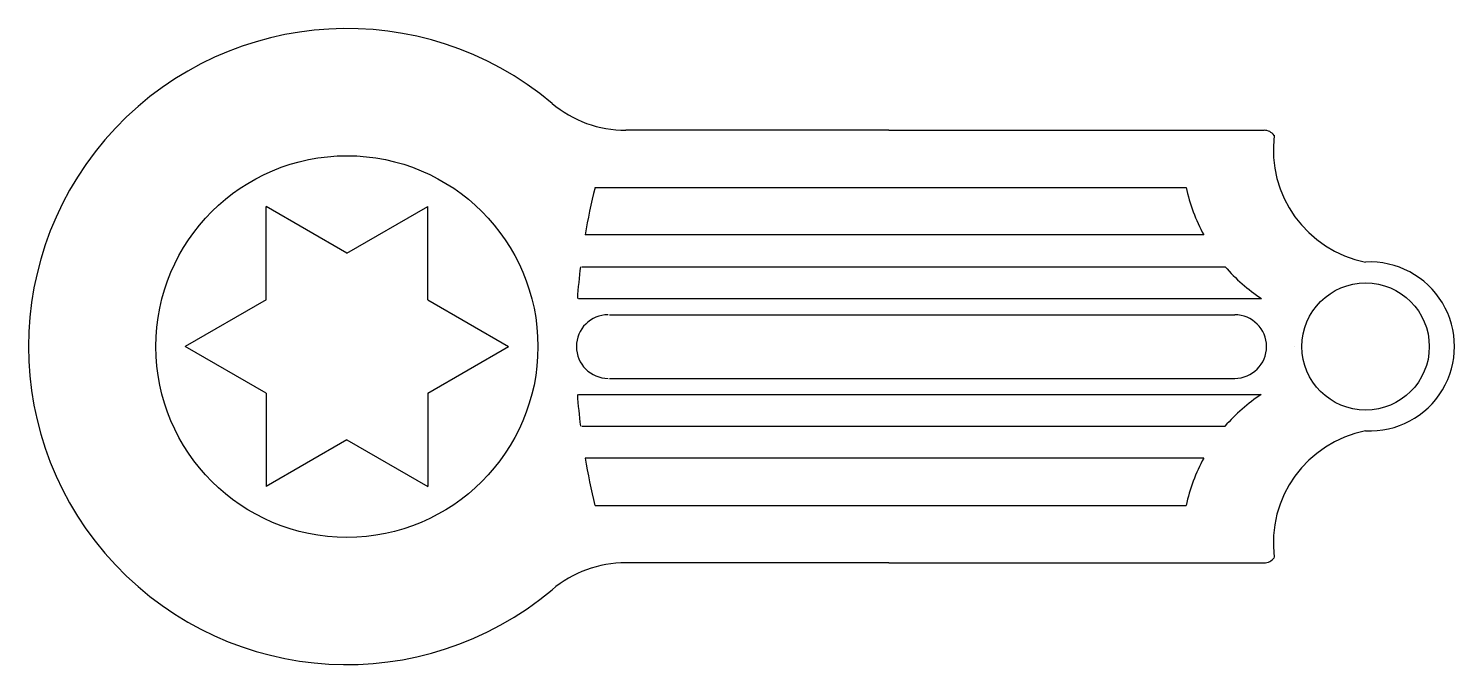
# Model space of a CAD drawing. Header units: inches. Extents: x -22 to 90, y -22 to 28.
import ezdxf

# ---------------------------------------------------------------- set-up
doc = ezdxf.new("R2010")
doc.units = ezdxf.units.IN
doc.header["$MEASUREMENT"] = 0

msp = doc.modelspace()

# ---------------------------------------------------------------- linework, layer by layer
for p, q in [((45.64, 19.72), (24.99, 19.72)), ((45.64, 19.72), (75.1, 19.72)), ((22.56, 15.22), (32.7, 15.22)), ((23.52, 15.22), (32.7, 15.22)), ((32.7, 15.22), (68.99, 15.22)), ((3.08, 10.06), (-3.27, 13.72)), ((-3.27, 6.39), (-3.27, 13.72)), ((3.08, 10.06), (9.43, 13.72)), ((9.43, 6.39), (9.43, 13.72)), ((70.37, 11.5), (21.78, 11.5)), ((21.52, 9), (72.04, 9)), ((-3.27, 6.39), (-9.62, 2.72)), ((9.43, 6.39), (15.78, 2.72)), ((21.27, 6.5, 2), (74.9, 6.5)), ((23.7, 5.22), (72.8, 5.22)), ((-3.27, -0.94), (-9.62, 2.72)), ((9.43, -0.94), (15.78, 2.72)), ((21.1, 2.72), (21.1, 2.72)), ((77.53, 2.72), (77.53, 2.72)), ((23.7, 0.22), (72.8, 0.22)), ((-3.27, -0.94), (-3.27, -8.27)), ((9.43, -0.94), (9.43, -8.27)), ((21.28, -1.05, 2), (74.89, -1.05)), ((21.52, -3.55, 4), (72.04, -3.55)), ((3.08, -4.61), (-3.27, -8.27)), ((3.08, -4.61), (9.43, -8.27)), ((70.37, -6.05), (21.78, -6.05, 4)), ((42.43, -6.05), (42.43, -6.05, 2)), ((22.57, -9.78), (32.7, -9.78)), ((32.7, -9.78), (68.99, -9.78)), ((45.64, -14.28), (24.99, -14.28)), ((45.64, -14.28), (75.1, -14.28))]:
    msp.add_line(p, q)
for centre, radius in [((3.08, 2.72), 15), ((83.08, 2.72), 5)]:
    msp.add_circle(centre, radius)
for centre, radius, start, end in [((3.08, 2.72), 25, 49.8808, 310.1192), ((24.99, 28.72), 9, 229.8808, 270), ((75.1, 18.72), 1, 36.783, 90), ((84.83, 18.19), 9, 172.7462, 258.7773), ((73.04, 2.73), 52, 166.0942, 170.2917), ((82.67, 18.19), 14, 192.2162, 208.5479), ((73.04, 2.73), 52, 173.0759, 175.8437), ((82.6, 18.19), 14, 221.0308, 236.6196), ((83.42, 2.73), 6.64, 267.0757, 92.9243), ((83.42, 2.73), 6.64, 267.0757, 92.9243), ((23.6, 2.72), 2.5, 90, 180), ((72.8, 2.72), 2.5, 360, 90), ((23.6, 2.72), 2.5, 180, 270), ((72.8, 2.72), 2.5, 270, 0), ((72.27, 2.58, 4), 51.22, 184.0576, 186.8672), ((82.6, -12.73), 14, 123.4254, 139.002), ((84.83, -12.73), 9, 101.2227, 187.2538), ((72.27, 2.58, 4), 51.22, 189.6935, 193.9552), ((82.67, -12.73), 14, 151.4803, 167.8092), ((24.99, -23.28), 9, 90, 130.1192), ((75.1, -13.28), 1, 270, 323.217)]:
    msp.add_arc(centre, radius, start, end)

doc.saveas('drawing.dxf')
